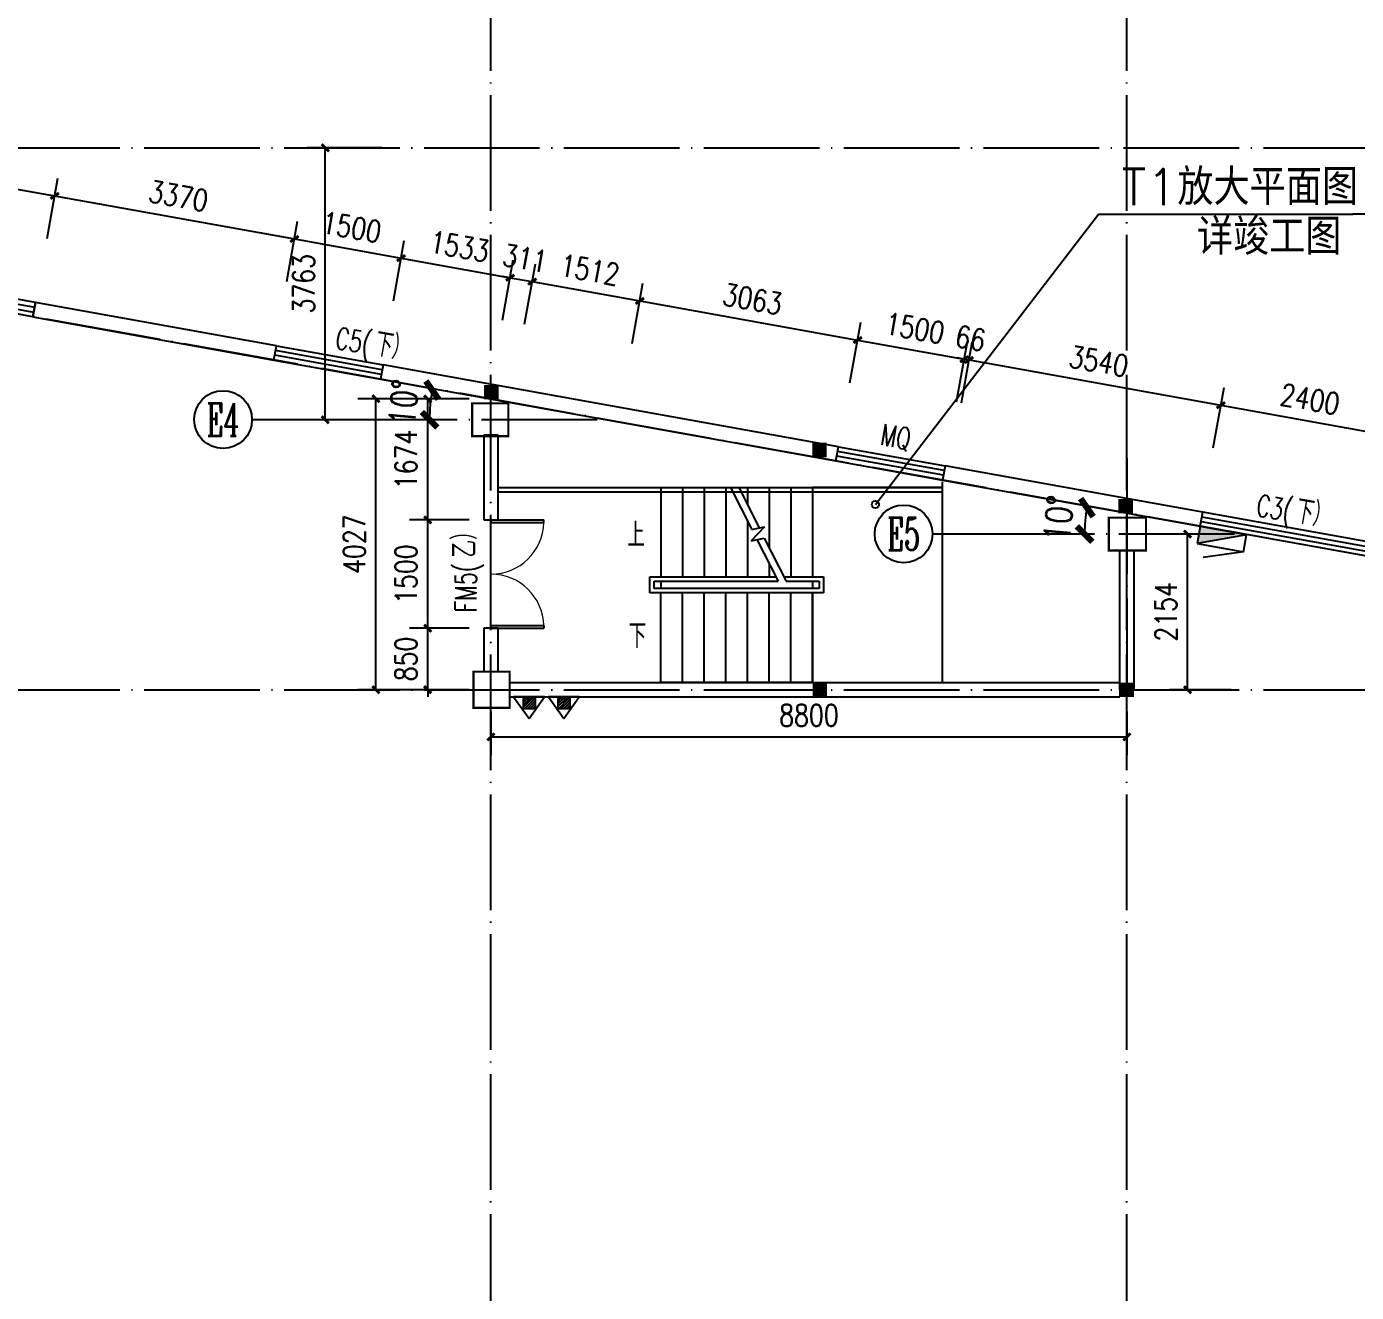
# Model space of a CAD drawing. Header units: millimetres. Extents: x 591771 to 1936534, y -622016 to 355666.
# Drawn here: x 627660 to 646062, y 132096 to 149617 of the extents above; entities that cross this region are included whole.
import ezdxf
from ezdxf.enums import TextEntityAlignment as Align

# ---------------------------------------------------------------- set-up
doc = ezdxf.new("R2010")
doc.units = ezdxf.units.MM
doc.header["$LTSCALE"] = 80
doc.linetypes.add('DOTE', pattern=[2.42, 2, -0.2, 0.02, -0.2])
for name, color, linetype in [('\\M+5BDA8-\\M+5B3DF\\M+5B4E7', 3, 'Continuous'), ('\\M+5BDA8-\\M+5B4B0', 4, 'Continuous'), ('\\M+5BDA8-\\M+5BCFD\\M+5CDB7', 3, 'Continuous'), ('\\M+5BDA8-\\M+5C2A5\\M+5CCDD', 2, 'Continuous'), ('\\M+5BDA8-\\M+5C3C5', 4, 'Continuous'), ('\\M+5BDA8-\\M+5C3C5\\M+5B4B0\\M+5B1E0\\M+5BAC5', 7, 'Continuous'), ('\\M+5BDA8-\\M+5C7BD-\\M+5D7A9', 31, 'Continuous'), ('\\M+5BDA8-\\M+5D6E1', 17, 'DOTE'), ('\\M+5BDA8-\\M+5D6E1-\\M+5B1EA\\M+5D7A2', 3, 'Continuous'), ('\\M+5C1A2\\M+5C3E6\\M+5CFDF\\M+5CCF51', 7, 'Continuous'), ('\\M+5C1A2\\M+5C3E6\\M+5CFDF\\M+5CCF55', 140, 'Continuous'), ('\\M+5C1A2\\M+5C3E6\\M+5CFF4\\M+5CCF53', 252, 'Continuous'), ('EQUIP_\\M+5CFFB\\M+5BBF0\\M+5CBA8', 7, 'Continuous'), ('MHQ', 2, 'Continuous'), ('PUB_TEXT', 7, 'Continuous'), ('WALL', 31, 'Continuous')]:
    doc.layers.add(name, color=color, linetype=linetype)
doc.styles.add('_HZTXT', font='txt.shx', dxfattribs={"width": 0.8, "bigfont": 'hztxt.shx'})
doc.styles.add('A-AXIS-LABEL', font='COMPLEX', dxfattribs={"bigfont": 'GBCBIG'})
doc.styles.add('A-STANDARD', font='SIMPLEX', dxfattribs={"bigfont": 'GBCBIG'})
doc.styles.add('A-WIN-LABEL', font='SIMPLEX', dxfattribs={"bigfont": 'GBCBIG'})
doc.styles.add('DIM_FONT', font='SIMPLEX.shx', dxfattribs={"width": 0.8})
doc.styles.add('ROMANS', font='ROMANS.shx', dxfattribs={"width": 0.8, "bigfont": 'hhztxt.shx'})
doc.dimstyles.new('dim1-150', dxfattribs={"dimscale": 180, "dimtxt": 2, "dimasz": 1.2, "dimexe": 1.2, "dimexo": 1.2, "dimgap": 1, "dimtad": 1, "dimdec": 0, "dimdsep": 46, "dimtxsty": 'ROMANS', "dimblk": 'ARCHTICK', "dimcen": 0, "dimadec": 0, "dimazin": 0, "dimtfac": 0.71, "dimtdec": 0, "dimtix": 1, "dimtmove": 0, "dimatfit": 3, "dimldrblk": 'ARCHTICK', "dimfxl": 0, "dimtolj": 1, "dimtzin": 0, "dimarcsym": 0})
doc.dimstyles.new('DIMN', dxfattribs={"dimtxt": 300, "dimasz": 100, "dimexe": 250, "dimexo": 300, "dimgap": 150, "dimtad": 1, "dimdec": 0, "dimzin": 0, "dimdsep": 46, "dimtxsty": 'DIM_FONT', "dimblk": 'ARCHTICK', "dimcen": 0.09, "dimclrt": 7, "dimazin": 2, "dimtfac": 1, "dimtdec": 0, "dimtix": 1, "dimtmove": 2, "dimatfit": 3, "dimldrblk": 'ARCHTICK', "dimfxl": 0, "dimtolj": 1, "dimtzin": 0, "dimarcsym": 0})

# ---------------------------------------------------------------- blocks, each defined once
blk = doc.blocks.new('A$C0A5937B2')
at = {"layer": 'MHQ'}
h = blk.add_hatch(dxfattribs=at)
h.set_pattern_fill('ANSI31', color=256, scale=10, style=0)
h.set_pattern_definition([(45, (9411.13, -1370.382), (-22.45064, 22.45064), [])])
h.paths.add_polyline_path([(363, 204), (162, 204), (162, 27), (363, 27)])
for points in [[(266, 371), (0, 0), (533, 0)], [(162, 204), (363, 204), (363, 27), (162, 27)]]:
    blk.add_lwpolyline(points, close=True, dxfattribs=at)
blk = doc.blocks.new('A$C152640FC')
at = {"layer": 'MHQ', "rotation": 270}
for p in [(0, 1135), (0, 533)]:
    blk.add_blockref('A$C0A5937B2', p, dxfattribs=at)
blk = doc.blocks.new('A$C56224EAA')
at = {"layer": 'MHQ', "xscale": 0.8, "yscale": 0.8, "zscale": 0.8, "rotation": 90}
blk.add_blockref('A$C152640FC', (908, 0), dxfattribs=at)
blk = doc.blocks.new('_ArchTick')
at = {"color": 0, "linetype": 'ByBlock', "const_width": 0.4}
blk.add_lwpolyline([(-0.5, -0.5), (0.5, 0.5)], dxfattribs=at)
blk = doc.blocks.new('*D32')
at = {"layer": '\\M+5C1A2\\M+5C3E6\\M+5CFDF\\M+5CCF51', "color": 0, "lineweight": -2, "transparency": 16777216}
blk.add_arc((613128, 147938), 5623, 169.8236, 180, dxfattribs=at)
at = {"layer": 'Defpoints', "color": 0, "lineweight": -3, "transparency": 16777216}
for p in [(604090, 149561), (607545, 148602), (603990, 147938), (662218, 147938), (660403, 139452)]:
    blk.add_point(p, dxfattribs=at)
at = {"layer": '\\M+5C1A2\\M+5C3E6\\M+5CFDF\\M+5CCF51', "color": 0, "lineweight": -2, "transparency": 16777216, "xscale": 216, "yscale": 216, "zscale": 216}
for p, rotation in [((607594, 148932), 79.8236399644772), ((607506, 147938), 270)]:
    blk.add_blockref('_ArchTick', p, dxfattribs=dict(at, rotation=rotation))
at = {"layer": '\\M+5C1A2\\M+5C3E6\\M+5CFDF\\M+5CCF51', "color": 0, "lineweight": -2, "transparency": 16777216, "insert": (607161, 148470), "char_height": 360, "attachment_point": 5, "rotation": 84.9118, "style": 'ROMANS'}
blk.add_mtext('\\A1;10%%D', dxfattribs=at)
blk = doc.blocks.new('*D34')
at = {"layer": '\\M+5C1A2\\M+5C3E6\\M+5CFDF\\M+5CCF51', "color": 0, "lineweight": -2, "transparency": 16777216}
blk.add_arc((625344, 146008), 2447, 169.8236, 180, dxfattribs=at)
at = {"layer": 'Defpoints', "color": 0, "lineweight": -3, "transparency": 16777216}
for p in [(615138, 147840), (622915, 146297), (621461, 146008), (625344, 146008), (660407, 139714)]:
    blk.add_point(p, dxfattribs=at)
at = {"layer": '\\M+5C1A2\\M+5C3E6\\M+5CFDF\\M+5CCF51', "color": 0, "lineweight": -2, "transparency": 16777216, "xscale": 216, "yscale": 216, "zscale": 216}
for p, rotation in [((622936, 146440), 79.8236399644773), ((622898, 146008), 270)]:
    blk.add_blockref('_ArchTick', p, dxfattribs=dict(at, rotation=rotation))
at = {"layer": '\\M+5C1A2\\M+5C3E6\\M+5CFDF\\M+5CCF51', "color": 0, "lineweight": -2, "transparency": 16777216, "insert": (622540, 146257), "char_height": 360, "attachment_point": 5, "rotation": 84.9118, "style": 'ROMANS'}
blk.add_mtext('\\A1;10%%D', dxfattribs=at)
blk = doc.blocks.new('*D35')
at = {"layer": '\\M+5C1A2\\M+5C3E6\\M+5CFDF\\M+5CCF51', "color": 0, "lineweight": -2, "transparency": 16777216}
blk.add_line((633100, 144175), (633020, 144175), dxfattribs=at)
blk.add_arc((635555, 144175), 2319, 169.8236, 180, dxfattribs=at)
at = {"layer": 'Defpoints', "color": 0, "lineweight": -3, "transparency": 16777216}
for p in [(615138, 147840), (633252, 144449), (633316, 144175), (635555, 144175), (660407, 139714)]:
    blk.add_point(p, dxfattribs=at)
at = {"layer": '\\M+5C1A2\\M+5C3E6\\M+5CFDF\\M+5CCF51', "color": 0, "lineweight": -2, "transparency": 16777216, "xscale": 216, "yscale": 216, "zscale": 216}
for p, rotation in [((633272, 144585), 79.8236399644773), ((633236, 144175), 270)]:
    blk.add_blockref('_ArchTick', p, dxfattribs=dict(at, rotation=rotation))
at = {"layer": '\\M+5C1A2\\M+5C3E6\\M+5CFDF\\M+5CCF51', "color": 0, "lineweight": -2, "transparency": 16777216, "insert": (632878, 144413), "char_height": 360, "attachment_point": 5, "rotation": 84.9118, "style": 'ROMANS'}
blk.add_mtext('\\A1;10%%D', dxfattribs=at)
blk = doc.blocks.new('*D36')
at = {"layer": '\\M+5C1A2\\M+5C3E6\\M+5CFDF\\M+5CCF51', "color": 0, "lineweight": -2, "transparency": 16777216}
blk.add_arc((644374, 142592), 2073, 169.8236, 180, dxfattribs=at)
at = {"layer": 'Defpoints', "color": 0, "lineweight": -3, "transparency": 16777216}
for p in [(615138, 147840), (642315, 142837), (642151, 142592), (644374, 142592), (660507, 139696)]:
    blk.add_point(p, dxfattribs=at)
at = {"layer": '\\M+5C1A2\\M+5C3E6\\M+5CFDF\\M+5CCF51', "color": 0, "lineweight": -2, "transparency": 16777216, "xscale": 216, "yscale": 216, "zscale": 216}
for p, rotation in [((642333, 142958), 79.8236399644773), ((642301, 142592), 270)]:
    blk.add_blockref('_ArchTick', p, dxfattribs=dict(at, rotation=rotation))
at = {"layer": '\\M+5C1A2\\M+5C3E6\\M+5CFDF\\M+5CCF51', "color": 0, "lineweight": -2, "transparency": 16777216, "insert": (641942, 142808), "char_height": 360, "attachment_point": 5, "rotation": 84.9118, "style": 'ROMANS'}
blk.add_mtext('\\A1;10%%D', dxfattribs=at)
blk = doc.blocks.new('*D37')
at = {"layer": '\\M+5C1A2\\M+5C3E6\\M+5CFDF\\M+5CCF51', "color": 0, "lineweight": -2, "transparency": 16777216}
blk.add_arc((653165, 141014), 2329, 169.8236, 180, dxfattribs=at)
at = {"layer": 'Defpoints', "color": 0, "lineweight": -3, "transparency": 16777216}
for p in [(615138, 147840), (650852, 141289), (649817, 141014), (653165, 141014), (660407, 139714)]:
    blk.add_point(p, dxfattribs=at)
at = {"layer": '\\M+5C1A2\\M+5C3E6\\M+5CFDF\\M+5CCF51', "color": 0, "lineweight": -2, "transparency": 16777216, "xscale": 216, "yscale": 216, "zscale": 216}
for p, rotation in [((650873, 141425), 79.8236399644773), ((650836, 141014), 270)]:
    blk.add_blockref('_ArchTick', p, dxfattribs=dict(at, rotation=rotation))
at = {"layer": '\\M+5C1A2\\M+5C3E6\\M+5CFDF\\M+5CCF51', "color": 0, "lineweight": -2, "transparency": 16777216, "insert": (650478, 141253), "char_height": 360, "attachment_point": 5, "rotation": 84.9118, "style": 'ROMANS'}
blk.add_mtext('\\A1;10%%D', dxfattribs=at)
blk = doc.blocks.new('$TWTSYS$00000508')
for p, q in [((-0.5, 0.5), (0.324, 1.224)), ((-0.5, 0.5), (-0.5, -0.5)), ((-0.5, -0.5), (0.5, 0.5)), ((0.5, 0.5), (-0.5, 0.5)), ((0.5, -0.5), (0.5, 0.5)), ((-0.5, -0.5), (0.5, -0.5))]:
    blk.add_line(p, q)
blk.add_solid([(0.5, -0.5), (0.5, 0.5), (-0.5, -0.5)])
blk = doc.blocks.new('*D175')
at = {"layer": '\\M+5BDA8-\\M+5B3DF\\M+5B4E7', "color": 0, "lineweight": -2, "transparency": 16777216}
for p, q in [((644330, 142592), (643475, 142592)), ((643725, 140438), (643725, 142592)), ((644330, 140438), (643475, 140438))]:
    blk.add_line(p, q, dxfattribs=at)
at = {"layer": 'Defpoints', "color": 0, "transparency": 16777216}
for p in [(643725, 142592), (644630, 142592), (644630, 140438)]:
    blk.add_point(p, dxfattribs=at)
at = {"layer": '\\M+5BDA8-\\M+5B3DF\\M+5B4E7', "color": 0, "lineweight": -2, "transparency": 16777216, "xscale": 100, "yscale": 100, "zscale": 100}
for p, rotation in [((643725, 142592), 90), ((643725, 140438), 270)]:
    blk.add_blockref('_ArchTick', p, dxfattribs=dict(at, rotation=rotation))
at = {"layer": '\\M+5BDA8-\\M+5B3DF\\M+5B4E7', "color": 7, "transparency": 16777216, "insert": (643425, 141515), "char_height": 300, "attachment_point": 5, "rotation": 90, "style": 'DIM_FONT'}
blk.add_mtext('\\A1;2154', dxfattribs=at)
blk = doc.blocks.new('*D247')
at = {"layer": '\\M+5BDA8-\\M+5B3DF\\M+5B4E7', "color": 0, "lineweight": -2, "transparency": 16777216}
for p, q in [((633210, 141288), (633210, 141388)), ((633786, 141288), (632960, 141288)), ((633210, 140438), (633210, 141288)), ((633786, 140438), (632960, 140438)), ((633210, 140438), (633210, 140338))]:
    blk.add_line(p, q, dxfattribs=at)
at = {"layer": 'Defpoints', "color": 0, "transparency": 16777216}
for p in [(633210, 141288), (634086, 141288), (634086, 140438)]:
    blk.add_point(p, dxfattribs=at)
at = {"layer": '\\M+5BDA8-\\M+5B3DF\\M+5B4E7', "color": 0, "lineweight": -2, "transparency": 16777216, "xscale": 100, "yscale": 100, "zscale": 100}
for p, rotation in [((633210, 141288), 270), ((633210, 140438), 90)]:
    blk.add_blockref('_ArchTick', p, dxfattribs=dict(at, rotation=rotation))
at = {"layer": '\\M+5BDA8-\\M+5B3DF\\M+5B4E7', "color": 7, "transparency": 16777216, "insert": (632910, 140863), "char_height": 300, "attachment_point": 5, "rotation": 90, "style": 'DIM_FONT'}
blk.add_mtext('\\A1;850', dxfattribs=at)
blk = doc.blocks.new('*D248')
at = {"layer": '\\M+5BDA8-\\M+5B3DF\\M+5B4E7', "color": 0, "lineweight": -2, "transparency": 16777216}
for p, q in [((633786, 142788), (632960, 142788)), ((633210, 141288), (633210, 142788)), ((633786, 141288), (632960, 141288))]:
    blk.add_line(p, q, dxfattribs=at)
at = {"layer": 'Defpoints', "color": 0, "transparency": 16777216}
for p in [(633210, 142788), (634086, 142788), (634086, 141288)]:
    blk.add_point(p, dxfattribs=at)
at = {"layer": '\\M+5BDA8-\\M+5B3DF\\M+5B4E7', "color": 0, "lineweight": -2, "transparency": 16777216, "xscale": 100, "yscale": 100, "zscale": 100}
for p, rotation in [((633210, 142788), 90), ((633210, 141288), 270)]:
    blk.add_blockref('_ArchTick', p, dxfattribs=dict(at, rotation=rotation))
at = {"layer": '\\M+5BDA8-\\M+5B3DF\\M+5B4E7', "color": 7, "transparency": 16777216, "insert": (632910, 142038), "char_height": 300, "attachment_point": 5, "rotation": 90, "style": 'DIM_FONT'}
blk.add_mtext('\\A1;1500', dxfattribs=at)
blk = doc.blocks.new('*D249')
at = {"layer": '\\M+5BDA8-\\M+5B3DF\\M+5B4E7', "color": 0, "lineweight": -2, "transparency": 16777216}
for p, q in [((633786, 144462), (632960, 144462)), ((633210, 142788), (633210, 144462)), ((633786, 142788), (632960, 142788))]:
    blk.add_line(p, q, dxfattribs=at)
at = {"layer": 'Defpoints', "color": 0, "transparency": 16777216}
for p in [(633210, 144462), (634086, 144462), (634086, 142788)]:
    blk.add_point(p, dxfattribs=at)
at = {"layer": '\\M+5BDA8-\\M+5B3DF\\M+5B4E7', "color": 0, "lineweight": -2, "transparency": 16777216, "xscale": 100, "yscale": 100, "zscale": 100}
for p, rotation in [((633210, 144462), 90), ((633210, 142788), 270)]:
    blk.add_blockref('_ArchTick', p, dxfattribs=dict(at, rotation=rotation))
at = {"layer": '\\M+5BDA8-\\M+5B3DF\\M+5B4E7', "color": 7, "transparency": 16777216, "insert": (632910, 143625), "char_height": 300, "attachment_point": 5, "rotation": 90, "style": 'DIM_FONT'}
blk.add_mtext('\\A1;1674', dxfattribs=at)
blk = doc.blocks.new('*D258')
at = {"layer": '\\M+5BDA8-\\M+5B3DF\\M+5B4E7', "color": 0, "lineweight": -2, "transparency": 16777216}
for p, q in [((633768, 144465), (632244, 144465)), ((632494, 140438), (632494, 144465)), ((633768, 140438), (632244, 140438))]:
    blk.add_line(p, q, dxfattribs=at)
at = {"layer": 'Defpoints', "color": 0, "transparency": 16777216}
for p in [(632494, 144465), (634068, 144465), (634068, 140438)]:
    blk.add_point(p, dxfattribs=at)
at = {"layer": '\\M+5BDA8-\\M+5B3DF\\M+5B4E7', "color": 0, "lineweight": -2, "transparency": 16777216, "xscale": 100, "yscale": 100, "zscale": 100}
for p, rotation in [((632494, 144465), 90), ((632494, 140438), 270)]:
    blk.add_blockref('_ArchTick', p, dxfattribs=dict(at, rotation=rotation))
at = {"layer": '\\M+5BDA8-\\M+5B3DF\\M+5B4E7', "color": 7, "transparency": 16777216, "insert": (632194, 142452), "char_height": 300, "attachment_point": 5, "rotation": 90, "style": 'DIM_FONT'}
blk.add_mtext('\\A1;4027', dxfattribs=at)
blk = doc.blocks.new('*D259')
at = {"layer": '\\M+5BDA8-\\M+5B3DF\\M+5B4E7', "color": 0, "lineweight": -2, "transparency": 16777216}
for p, q in [((634086, 140138), (634086, 139534)), ((642886, 140138), (642886, 139534)), ((634086, 139784), (642886, 139784))]:
    blk.add_line(p, q, dxfattribs=at)
at = {"layer": 'Defpoints', "color": 0, "transparency": 16777216}
for p in [(634086, 140438), (642886, 140438), (642886, 139784)]:
    blk.add_point(p, dxfattribs=at)
at = {"layer": '\\M+5BDA8-\\M+5B3DF\\M+5B4E7', "color": 0, "lineweight": -2, "transparency": 16777216, "xscale": 100, "yscale": 100, "zscale": 100, "rotation": 180}
blk.add_blockref('_ArchTick', (634086, 139784), dxfattribs=at)
at = {"layer": '\\M+5BDA8-\\M+5B3DF\\M+5B4E7', "color": 0, "lineweight": -2, "transparency": 16777216, "xscale": 100, "yscale": 100, "zscale": 100}
blk.add_blockref('_ArchTick', (642886, 139784), dxfattribs=at)
at = {"layer": '\\M+5BDA8-\\M+5B3DF\\M+5B4E7', "color": 7, "transparency": 16777216, "insert": (638486, 140084), "char_height": 300, "attachment_point": 5, "style": 'DIM_FONT'}
blk.add_mtext('\\A1;8800', dxfattribs=at)
blk = doc.blocks.new('*D274')
at = {"layer": '\\M+5BDA8-\\M+5B3DF\\M+5B4E7', "color": 0, "lineweight": -2, "transparency": 16777216}
for p, q in [((625580, 147106), (625730, 147943)), ((625686, 147697), (628048, 147273)), ((627942, 146682), (628093, 147519))]:
    blk.add_line(p, q, dxfattribs=at)
at = {"layer": 'Defpoints', "color": 0, "transparency": 16777216}
for p in [(628048, 147273), (625527, 146811), (627889, 146387)]:
    blk.add_point(p, dxfattribs=at)
at = {"layer": '\\M+5BDA8-\\M+5B3DF\\M+5B4E7', "color": 0, "lineweight": -2, "transparency": 16777216, "xscale": 100, "yscale": 100, "zscale": 100}
for p, rotation in [((625686, 147697), 169.8237537539226), ((628048, 147273), 349.8237537539226)]:
    blk.add_blockref('_ArchTick', p, dxfattribs=dict(at, rotation=rotation))
at = {"layer": '\\M+5BDA8-\\M+5B3DF\\M+5B4E7', "color": 7, "transparency": 16777216, "insert": (626920, 147780), "char_height": 300, "attachment_point": 5, "rotation": 349.8238, "style": 'DIM_FONT'}
blk.add_mtext('\\A1;2400', dxfattribs=at)
blk = doc.blocks.new('*D275')
at = {"layer": '\\M+5BDA8-\\M+5B3DF\\M+5B4E7', "color": 0, "lineweight": -2, "transparency": 16777216}
for p, q in [((627942, 146682), (628093, 147519)), ((628048, 147273), (631366, 146677)), ((631260, 146086), (631410, 146923))]:
    blk.add_line(p, q, dxfattribs=at)
at = {"layer": 'Defpoints', "color": 0, "transparency": 16777216}
for p in [(631366, 146677), (627889, 146387), (631207, 145791)]:
    blk.add_point(p, dxfattribs=at)
at = {"layer": '\\M+5BDA8-\\M+5B3DF\\M+5B4E7', "color": 0, "lineweight": -2, "transparency": 16777216, "xscale": 100, "yscale": 100, "zscale": 100}
for p, rotation in [((628048, 147273), 169.8237537539223), ((631366, 146677), 349.8237537539223)]:
    blk.add_blockref('_ArchTick', p, dxfattribs=dict(at, rotation=rotation))
at = {"layer": '\\M+5BDA8-\\M+5B3DF\\M+5B4E7', "color": 7, "transparency": 16777216, "insert": (629760, 147270), "char_height": 300, "attachment_point": 5, "rotation": 349.8238, "style": 'DIM_FONT'}
blk.add_mtext('\\A1;3370', dxfattribs=at)
blk = doc.blocks.new('*D276')
at = {"layer": '\\M+5BDA8-\\M+5B3DF\\M+5B4E7', "color": 0, "lineweight": -2, "transparency": 16777216}
for p, q in [((631260, 146086), (631410, 146923)), ((631366, 146677), (632842, 146412)), ((632736, 145821), (632886, 146658))]:
    blk.add_line(p, q, dxfattribs=at)
at = {"layer": 'Defpoints', "color": 0, "transparency": 16777216}
for p in [(632842, 146412), (631207, 145791), (632683, 145526)]:
    blk.add_point(p, dxfattribs=at)
at = {"layer": '\\M+5BDA8-\\M+5B3DF\\M+5B4E7', "color": 0, "lineweight": -2, "transparency": 16777216, "xscale": 100, "yscale": 100, "zscale": 100}
for p, rotation in [((631366, 146677), 169.8237537539224), ((632842, 146412), 349.8237537539223)]:
    blk.add_blockref('_ArchTick', p, dxfattribs=dict(at, rotation=rotation))
at = {"layer": '\\M+5BDA8-\\M+5B3DF\\M+5B4E7', "color": 7, "transparency": 16777216, "insert": (632157, 146840), "char_height": 300, "attachment_point": 5, "rotation": 349.8238, "style": 'DIM_FONT'}
blk.add_mtext('\\A1;1500', dxfattribs=at)
blk = doc.blocks.new('*D277')
at = {"layer": '\\M+5BDA8-\\M+5B3DF\\M+5B4E7', "color": 0, "lineweight": -2, "transparency": 16777216}
for p, q in [((632736, 145821), (632886, 146658)), ((632842, 146412), (634351, 146141)), ((634245, 145551), (634395, 146388))]:
    blk.add_line(p, q, dxfattribs=at)
at = {"layer": 'Defpoints', "color": 0, "transparency": 16777216}
for p in [(634351, 146141), (632683, 145526), (634192, 145255)]:
    blk.add_point(p, dxfattribs=at)
at = {"layer": '\\M+5BDA8-\\M+5B3DF\\M+5B4E7', "color": 0, "lineweight": -2, "transparency": 16777216, "xscale": 100, "yscale": 100, "zscale": 100}
for p, rotation in [((632842, 146412), 169.8237537539221), ((634351, 146141), 349.8237537539222)]:
    blk.add_blockref('_ArchTick', p, dxfattribs=dict(at, rotation=rotation))
at = {"layer": '\\M+5BDA8-\\M+5B3DF\\M+5B4E7', "color": 7, "transparency": 16777216, "insert": (633650, 146572), "char_height": 300, "attachment_point": 5, "rotation": 349.8238, "style": 'DIM_FONT'}
blk.add_mtext('\\A1;1533', dxfattribs=at)
blk = doc.blocks.new('*D278')
at = {"layer": '\\M+5BDA8-\\M+5B3DF\\M+5B4E7', "color": 0, "lineweight": -2, "transparency": 16777216}
for p, q in [((634245, 145551), (634395, 146388)), ((634551, 145496), (634701, 146333)), ((634351, 146141), (634252, 146159)), ((634351, 146141), (634657, 146087)), ((634657, 146087), (634755, 146069))]:
    blk.add_line(p, q, dxfattribs=at)
at = {"layer": 'Defpoints', "color": 0, "transparency": 16777216}
for p in [(634657, 146087), (634192, 145255), (634498, 145200)]:
    blk.add_point(p, dxfattribs=at)
at = {"layer": '\\M+5BDA8-\\M+5B3DF\\M+5B4E7', "color": 0, "lineweight": -2, "transparency": 16777216, "xscale": 100, "yscale": 100, "zscale": 100}
for p, rotation in [((634351, 146141), 349.8237537539246), ((634657, 146087), 169.8237537539245)]:
    blk.add_blockref('_ArchTick', p, dxfattribs=dict(at, rotation=rotation))
at = {"layer": '\\M+5BDA8-\\M+5B3DF\\M+5B4E7', "color": 7, "transparency": 16777216, "insert": (634557, 146409), "char_height": 300, "attachment_point": 5, "rotation": 349.8238, "style": 'DIM_FONT'}
blk.add_mtext('\\A1;311', dxfattribs=at)
blk = doc.blocks.new('*D279')
at = {"layer": '\\M+5BDA8-\\M+5B3DF\\M+5B4E7', "color": 0, "lineweight": -2, "transparency": 16777216}
for p, q in [((634551, 145496), (634701, 146333)), ((634657, 146087), (636145, 145819)), ((636039, 145228), (636189, 146065))]:
    blk.add_line(p, q, dxfattribs=at)
at = {"layer": 'Defpoints', "color": 0, "transparency": 16777216}
for p in [(636145, 145819), (634498, 145200), (635986, 144933)]:
    blk.add_point(p, dxfattribs=at)
at = {"layer": '\\M+5BDA8-\\M+5B3DF\\M+5B4E7', "color": 0, "lineweight": -2, "transparency": 16777216, "xscale": 100, "yscale": 100, "zscale": 100}
for p, rotation in [((634657, 146087), 169.8237537539221), ((636145, 145819), 349.8237537539221)]:
    blk.add_blockref('_ArchTick', p, dxfattribs=dict(at, rotation=rotation))
at = {"layer": '\\M+5BDA8-\\M+5B3DF\\M+5B4E7', "color": 7, "transparency": 16777216, "insert": (635454, 146248), "char_height": 300, "attachment_point": 5, "rotation": 349.8238, "style": 'DIM_FONT'}
blk.add_mtext('\\A1;1512', dxfattribs=at)
blk = doc.blocks.new('*D280')
at = {"layer": '\\M+5BDA8-\\M+5B3DF\\M+5B4E7', "color": 0, "lineweight": -2, "transparency": 16777216}
for p, q in [((636039, 145228), (636189, 146065)), ((636145, 145819), (639160, 145278)), ((639054, 144687), (639204, 145524))]:
    blk.add_line(p, q, dxfattribs=at)
at = {"layer": 'Defpoints', "color": 0, "transparency": 16777216}
for p in [(639160, 145278), (635986, 144933), (639001, 144392)]:
    blk.add_point(p, dxfattribs=at)
at = {"layer": '\\M+5BDA8-\\M+5B3DF\\M+5B4E7', "color": 0, "lineweight": -2, "transparency": 16777216, "xscale": 100, "yscale": 100, "zscale": 100}
for p, rotation in [((636145, 145819), 169.8237537539226), ((639160, 145278), 349.8237537539226)]:
    blk.add_blockref('_ArchTick', p, dxfattribs=dict(at, rotation=rotation))
at = {"layer": '\\M+5BDA8-\\M+5B3DF\\M+5B4E7', "color": 7, "transparency": 16777216, "insert": (637705, 145844), "char_height": 300, "attachment_point": 5, "rotation": 349.8238, "style": 'DIM_FONT'}
blk.add_mtext('\\A1;3063', dxfattribs=at)
blk = doc.blocks.new('*D281')
at = {"layer": '\\M+5BDA8-\\M+5B3DF\\M+5B4E7', "color": 0, "lineweight": -2, "transparency": 16777216}
for p, q in [((639054, 144687), (639204, 145524)), ((639160, 145278), (640636, 145013)), ((640530, 144422), (640680, 145259))]:
    blk.add_line(p, q, dxfattribs=at)
at = {"layer": 'Defpoints', "color": 0, "transparency": 16777216}
for p in [(640636, 145013), (639001, 144392), (640477, 144127)]:
    blk.add_point(p, dxfattribs=at)
at = {"layer": '\\M+5BDA8-\\M+5B3DF\\M+5B4E7', "color": 0, "lineweight": -2, "transparency": 16777216, "xscale": 100, "yscale": 100, "zscale": 100}
for p, rotation in [((639160, 145278), 169.8237537539223), ((640636, 145013), 349.8237537539223)]:
    blk.add_blockref('_ArchTick', p, dxfattribs=dict(at, rotation=rotation))
at = {"layer": '\\M+5BDA8-\\M+5B3DF\\M+5B4E7', "color": 7, "transparency": 16777216, "insert": (639951, 145441), "char_height": 300, "attachment_point": 5, "rotation": 349.8238, "style": 'DIM_FONT'}
blk.add_mtext('\\A1;1500', dxfattribs=at)
blk = doc.blocks.new('*D282')
at = {"layer": '\\M+5BDA8-\\M+5B3DF\\M+5B4E7', "color": 0, "lineweight": -2, "transparency": 16777216}
for p, q in [((640530, 144422), (640680, 145259)), ((640595, 144411), (640745, 145248)), ((640636, 145013), (640538, 145031)), ((640636, 145013), (640701, 145002)), ((640701, 145002), (640799, 144984))]:
    blk.add_line(p, q, dxfattribs=at)
at = {"layer": 'Defpoints', "color": 0, "transparency": 16777216}
for p in [(640701, 145002), (640477, 144127), (640542, 144115)]:
    blk.add_point(p, dxfattribs=at)
at = {"layer": '\\M+5BDA8-\\M+5B3DF\\M+5B4E7', "color": 0, "lineweight": -2, "transparency": 16777216, "xscale": 100, "yscale": 100, "zscale": 100}
for p, rotation in [((640636, 145013), 349.8237537539262), ((640701, 145002), 169.8237537539262)]:
    blk.add_blockref('_ArchTick', p, dxfattribs=dict(at, rotation=rotation))
at = {"layer": '\\M+5BDA8-\\M+5B3DF\\M+5B4E7', "color": 7, "transparency": 16777216, "insert": (640722, 145303), "char_height": 300, "attachment_point": 5, "rotation": 349.8238, "style": 'DIM_FONT'}
blk.add_mtext('\\A1;66', dxfattribs=at)
blk = doc.blocks.new('*D283')
at = {"layer": '\\M+5BDA8-\\M+5B3DF\\M+5B4E7', "color": 0, "lineweight": -2, "transparency": 16777216}
for p, q in [((640595, 144411), (640745, 145248)), ((640701, 145002), (644186, 144376)), ((644079, 143785), (644230, 144622))]:
    blk.add_line(p, q, dxfattribs=at)
at = {"layer": 'Defpoints', "color": 0, "transparency": 16777216}
for p in [(644186, 144376), (640542, 144115), (644026, 143490)]:
    blk.add_point(p, dxfattribs=at)
at = {"layer": '\\M+5BDA8-\\M+5B3DF\\M+5B4E7', "color": 0, "lineweight": -2, "transparency": 16777216, "xscale": 100, "yscale": 100, "zscale": 100}
for p, rotation in [((640701, 145002), 169.823753753922), ((644186, 144376), 349.823753753922)]:
    blk.add_blockref('_ArchTick', p, dxfattribs=dict(at, rotation=rotation))
at = {"layer": '\\M+5BDA8-\\M+5B3DF\\M+5B4E7', "color": 7, "transparency": 16777216, "insert": (642496, 144984), "char_height": 300, "attachment_point": 5, "rotation": 349.8238, "style": 'DIM_FONT'}
blk.add_mtext('\\A1;3540', dxfattribs=at)
blk = doc.blocks.new('*D284')
at = {"layer": '\\M+5BDA8-\\M+5B3DF\\M+5B4E7', "color": 0, "lineweight": -2, "transparency": 16777216}
for p, q in [((644079, 143785), (644230, 144622)), ((644186, 144376), (646548, 143952)), ((646442, 143361), (646592, 144198))]:
    blk.add_line(p, q, dxfattribs=at)
at = {"layer": 'Defpoints', "color": 0, "transparency": 16777216}
for p in [(646548, 143952), (644026, 143490), (646389, 143066)]:
    blk.add_point(p, dxfattribs=at)
at = {"layer": '\\M+5BDA8-\\M+5B3DF\\M+5B4E7', "color": 0, "lineweight": -2, "transparency": 16777216, "xscale": 100, "yscale": 100, "zscale": 100}
for p, rotation in [((644186, 144376), 169.8237537539224), ((646548, 143952), 349.8237537539225)]:
    blk.add_blockref('_ArchTick', p, dxfattribs=dict(at, rotation=rotation))
at = {"layer": '\\M+5BDA8-\\M+5B3DF\\M+5B4E7', "color": 7, "transparency": 16777216, "insert": (645420, 144459), "char_height": 300, "attachment_point": 5, "rotation": 349.8238, "style": 'DIM_FONT'}
blk.add_mtext('\\A1;2400', dxfattribs=at)
blk = doc.blocks.new('*D540')
at = {"layer": '\\M+5BDA8-\\M+5B3DF\\M+5B4E7', "color": 0, "lineweight": -2, "transparency": 16777216}
for p, q in [((632575, 147938), (631543, 147938)), ((631793, 144175), (631793, 147938)), ((632575, 144175), (631543, 144175))]:
    blk.add_line(p, q, dxfattribs=at)
at = {"layer": 'Defpoints', "color": 0, "transparency": 16777216}
for p in [(631793, 147938), (632875, 147938), (632875, 144175)]:
    blk.add_point(p, dxfattribs=at)
at = {"layer": '\\M+5BDA8-\\M+5B3DF\\M+5B4E7', "color": 0, "lineweight": -2, "transparency": 16777216, "xscale": 100, "yscale": 100, "zscale": 100}
for p, rotation in [((631793, 147938), 90), ((631793, 144175), 270)]:
    blk.add_blockref('_ArchTick', p, dxfattribs=dict(at, rotation=rotation))
at = {"layer": '\\M+5BDA8-\\M+5B3DF\\M+5B4E7', "color": 7, "transparency": 16777216, "insert": (631493, 146057), "char_height": 300, "attachment_point": 5, "rotation": 90, "style": 'DIM_FONT'}
blk.add_mtext('\\A1;3763', dxfattribs=at)
blk = doc.blocks.new('\\M+5B6FE\\M+5CEAC\\M+5C3C5\\M+5BFE2$\\M+5CFB5\\M+5CDB3\\M+5CDBC\\M+5BFE2$00000108')
for p, q in [((-0.5, 0), (-0.5, 0.4875)), ((-0.475, 0.4875), (-0.5, 0.4875)), ((-0.475, 0), (-0.475, 0.4875)), ((0.475, 0), (0.475, 0.4875)), ((0.475, 0.4875), (0.5, 0.4875)), ((0.5, 0), (0.5, 0.4875)), ((-0.5, 0), (-0.475, 0)), ((0.5, 0), (0.475, 0))]:
    blk.add_line(p, q)
at = {"lineweight": 13}
for centre, start, end in [((-0.4875, 0), 0, 88.53072), ((0.4875, 0), 91.46928, 180)]:
    blk.add_arc(centre, 0.4875, start, end, dxfattribs=at)
blk = doc.blocks.new('\\M+5B6FE\\M+5CEAC\\M+5B4B0\\M+5BFE2$\\M+5CFB5\\M+5CDB3\\M+5CDBC\\M+5BFE2$00000001')
at = {"color": 0}
for points in [[(-0.5, 0.5), (-0.5, -0.5)], [(-0.5, 0.5), (0.5, 0.5)], [(0.5, -0.5), (0.5, 0.5)], [(0.5, 0.1667), (-0.5, 0.1667)], [(0.5, -0.1667), (-0.5, -0.1667)], [(-0.5, -0.5), (0.5, -0.5)]]:
    blk.add_lwpolyline(points, dxfattribs=at)

msp = doc.modelspace()

# ---------------------------------------------------------------- hatches: boundary and pattern name
at = {"layer": '\\M+5C1A2\\M+5C3E6\\M+5CFF4\\M+5CCF53'}
for points in [[(633990.3, 144457.9), (634190.3, 144457.9), (634190.3, 144657.9), (633990.3, 144657.9)], [(638533.4, 143655.3), (638733.4, 143655.3), (638733.4, 143855.3), (638533.4, 143855.3)], [(642768.3, 142879.7), (642968.3, 142879.7), (642968.3, 143079.7), (642768.3, 143079.7)], [(638535.9, 140338.8), (638735.9, 140338.8), (638735.9, 140538.8), (638535.9, 140538.8)], [(642785.3, 140337.7), (642985.3, 140337.7), (642985.3, 140537.7), (642785.3, 140537.7)]]:
    msp.add_hatch(color=256, dxfattribs=at).paths.add_polyline_path(points)

# ---------------------------------------------------------------- linework, layer by layer
at = {"layer": '\\M+5BDA8-\\M+5B3DF\\M+5B4E7'}
for p, q in [((639405.1, 143001.6), (642492.9, 147021.5)), ((642492.9, 147021.5), (646014.5, 147021.5)), ((647281.2, 147021.5), (646014.5, 147021.5)), ((631793.3, 144175), (630784.4, 144175)), ((641211.4, 142591.9), (640202.5, 142591.9))]:
    msp.add_line(p, q, dxfattribs=at)
msp.add_circle((639405.1, 143001.6), 50, dxfattribs=at)
at = {"layer": '\\M+5BDA8-\\M+5BCFD\\M+5CDB7'}
for points in [[(636285.9, 142588.2, 0, 0, 0), (637335.9, 142588.2, 80, 0, 0), (637635.9, 142588.2, 0, 0, 0)], [(636285.9, 141188.2, 0, 0, 0), (639435.9, 141188.2, 0, 0, 0), (639435.9, 142588.2, 0, 0, 0), (638235.9, 142588.2, 80, 0, 0), (637935.9, 142588.2, 0, 0, 0)]]:
    msp.add_lwpolyline(points, format="xyseb", dxfattribs=at)
at = {"layer": '\\M+5BDA8-\\M+5C2A5\\M+5CCDD'}
for p, q in [((636435.9, 143238.2), (637401.5, 143238.2)), ((636435.9, 143238.2), (636435.9, 141998.2)), ((636735.9, 143238.2), (636735.9, 141998.2)), ((637035.9, 143238.2), (637035.9, 141998.2)), ((637335.9, 143238.2), (637335.9, 141998.2)), ((637401.5, 143238.2), (637694.7, 142657.8)), ((637513.6, 143238.2), (638535.9, 143238.2)), ((637513.6, 143238.2), (637796.1, 142678.9)), ((637635.9, 143238.2), (637635.9, 142996)), ((637935.9, 143238.2), (637935.9, 142402.1)), ((638235.9, 143238.2), (638235.9, 141998.2)), ((638535.9, 143238.2), (638535.9, 141998.2)), ((640335.9, 143238.2), (638535.9, 143238.2)), ((638535.9, 143238.2), (638535.9, 141998.2)), ((640335.9, 140538.2), (640335.9, 143238.2)), ((637635.9, 142774.2), (637635.9, 141998.2)), ((637869.4, 142694.3), (637685.3, 142498.2)), ((637694.7, 142657.8), (637869.4, 142694.3)), ((637685.3, 142498.2), (637868.1, 142536.4)), ((637766.8, 142515.2), (638058.3, 141938.2)), ((637868.1, 142536.4), (638170.3, 141938.2)), ((637935.9, 142180.4), (637935.9, 141998.2)), ((636285.9, 141778.2), (636285.9, 141998.2)), ((636285.9, 141998.2), (638027.9, 141998.2)), ((636345.9, 141838.2), (636345.9, 141938.2)), ((636345.9, 141938.2), (638058.3, 141938.2)), ((636435.9, 141938.2), (638058.3, 141938.2)), ((636435.9, 141938.2), (636435.9, 141838.2)), ((638140, 141998.2), (638685.9, 141998.2)), ((638170.3, 141938.2), (638535.9, 141938.2)), ((638170.3, 141938.2), (638625.9, 141938.2)), ((638535.9, 141938.2), (638535.9, 141838.2)), ((638625.9, 141938.2), (638625.9, 141838.2)), ((638685.9, 141998.2), (638685.9, 141778.2)), ((638685.9, 141778.2), (636285.9, 141778.2)), ((638625.9, 141838.2), (636345.9, 141838.2)), ((638535.9, 141838.2), (636435.9, 141838.2)), ((636435.9, 140538.2), (636435.9, 141778.2)), ((636735.9, 140538.2), (636735.9, 141778.2)), ((637035.9, 140538.2), (637035.9, 141778.2)), ((637335.9, 140538.2), (637335.9, 141778.2)), ((637635.9, 140538.2), (637635.9, 141778.2)), ((637935.9, 140538.2), (637935.9, 141778.2)), ((638235.9, 140538.2), (638235.9, 141778.2)), ((638535.9, 140538.2), (638535.9, 141778.2)), ((638535.9, 141778.2), (638535.9, 140538.2)), ((638535.9, 140538.2), (636435.9, 140538.2)), ((638535.9, 140538.2), (640335.9, 140538.2))]:
    msp.add_line(p, q, dxfattribs=at)
at = {"layer": '\\M+5BDA8-\\M+5C7BD-\\M+5D7A9'}
for p, q in [((627783.4, 145796.4), (627748, 145599.6)), ((631116.4, 145198.1), (627783.4, 145796.4)), ((627748, 145599.6), (631081.1, 145001.3)), ((631081.1, 145001.3), (631116.4, 145198.1)), ((632592.8, 144933.1), (632557.5, 144736.3)), ((634103.6, 144661.9), (632592.8, 144933.1)), ((632557.5, 144736.3), (634068.2, 144465.1)), ((638894.8, 143801.9), (634103.6, 144661.9)), ((634068.2, 144465.1), (638859.5, 143605)), ((633985.9, 143961.9), (633985.9, 142788.2)), ((634185.9, 143961.9), (633985.9, 143961.9)), ((634185.9, 142788.2), (634185.9, 143961.9)), ((638859.5, 143605), (638894.8, 143801.9)), ((640371.2, 143536.9), (640335.9, 143340)), ((642908, 143081.5), (640371.2, 143536.9)), ((640335.9, 143340), (642872.7, 142884.7)), ((643936, 142897), (642908, 143081.5)), ((642872.7, 142884.7), (643900.7, 142700.1)), ((643900.7, 142700.1), (643936, 142897)), ((633985.9, 142788.2), (634185.9, 142788.2)), ((642785.9, 140438.2), (642785.9, 142365.1)), ((642785.9, 142365.1), (642985.9, 142365.1)), ((642985.9, 140438.2), (642985.9, 142365.1)), ((634185.9, 141288.2), (633985.9, 141288.2)), ((633985.9, 141288.2), (633985.9, 140688.2)), ((634185.9, 140688.2), (634185.9, 141288.2)), ((633985.9, 140688.2), (634185.9, 140688.2)), ((634343.4, 140538.2), (642785.9, 140538.2)), ((634343.4, 140538.2), (634343.4, 140338.2)), ((642785.9, 140538.2), (642785.9, 140338.2)), ((642785.9, 140438.2), (642985.9, 140438.2)), ((634343.4, 140338.2), (642785.9, 140338.2))]:
    msp.add_line(p, q, dxfattribs=at)
at = {"layer": '\\M+5BDA8-\\M+5D6E1', "ltscale": 10}
for p, q in [((634085.9, 112220.5), (634085.9, 150092.6)), ((642885.9, 112220.5), (642885.9, 150092.6)), ((604119.3, 147938.2), (662047.7, 147938.2)), ((658089.8, 140153.1), (615268.1, 147839.7)), ((635555.1, 144175), (631793.3, 144175)), ((642885.9, 143642.6), (642885.9, 140438.2)), ((644374.3, 142591.9), (641211.4, 142591.9)), ((604119.3, 140438.2), (662047.7, 140438.2))]:
    msp.add_line(p, q, dxfattribs=at)
at = {"layer": '\\M+5BDA8-\\M+5D6E1-\\M+5B1EA\\M+5D7A2'}
for centre in [(630378.5, 144176.9), (639796.5, 142593.8)]:
    msp.add_circle(centre, 400, dxfattribs=at)
at = {"layer": '\\M+5C1A2\\M+5C3E6\\M+5CFDF\\M+5CCF55'}
for p, q in [((634185.9, 143238.2), (640335.9, 143238.2)), ((634185.9, 143178.2), (640335.9, 143178.2))]:
    msp.add_line(p, q, dxfattribs=at)
at = {"layer": '\\M+5C1A2\\M+5C3E6\\M+5CFF4\\M+5CCF53'}
msp.add_line((642640.3, 142926.4), (643140.3, 142836.6), dxfattribs=at)
at = {"layer": '\\M+5C1A2\\M+5C3E6\\M+5CFF4\\M+5CCF53', "const_width": 30}
for points in [[(634325.4, 144402.5), (634325.4, 143947.3), (633825.4, 143947.3), (633825.4, 144402.5), (634325.4, 144402.5)], [(643150.6, 142365.1), (643150.6, 142818.6), (642635.6, 142818.6), (642635.6, 142365.1), (643150.6, 142365.1)], [(633843.4, 140688.2), (634343.4, 140688.2), (634343.4, 140188.2), (633843.4, 140188.2), (633843.4, 140688.2)]]:
    msp.add_lwpolyline(points, dxfattribs=at)
at = {"layer": 'WALL'}
for p, q in [((634351.1, 144382.9), (634351.2, 144382.9)), ((640335.9, 142888.2), (640335.9, 143314)), ((642701.7, 143062), (642701.7, 143062)), ((643161.5, 142781.6), (643161.5, 142781.6)), ((640335.9, 140938.2), (640335.9, 141388.2))]:
    msp.add_line(p, q, dxfattribs=at)

# ---------------------------------------------------------------- block references
at = {"layer": '\\M+5BDA8-\\M+5B4B0'}
for p, xscale, yscale, zscale, rotation in [((626584.6, 145910), -2400, -200, 200, 349.8236399644781), ((631836.9, 144967.2), 1500, -200, 200, 349.8236399644781), ((645099.5, 142586.5), -2400, 199.9999999999999, 199.9999999999999, 349.8236399644778)]:
    msp.add_blockref('\\M+5B6FE\\M+5CEAC\\M+5B4B0\\M+5BFE2$\\M+5CFB5\\M+5CDB3\\M+5CDBC\\M+5BFE2$00000001', p, dxfattribs=dict(at, xscale=xscale, yscale=yscale, zscale=zscale, rotation=rotation))
ref = msp.add_blockref('\\M+5B6FE\\M+5CEAC\\M+5B4B0\\M+5BFE2$\\M+5CFB5\\M+5CDB3\\M+5CDBC\\M+5BFE2$00000001', (639615.4, 143571), dxfattribs=dict(at, xscale=1500, yscale=-199.9999999999998, zscale=199.9999999999998, rotation=349.823639964478))
ref.add_attrib('A', 'MQ', (639458.5, 143829), dxfattribs={"layer": '\\M+5BDA8-\\M+5C3C5\\M+5B4B0\\M+5B1E0\\M+5BAC5', "height": 297.5, "rotation": 349.82364, "style": 'A-WIN-LABEL', "width": 0.705882})
at = {"layer": '\\M+5BDA8-\\M+5C3C5', "xscale": 1500, "yscale": 1500, "zscale": 200, "rotation": 269.9999999381152}
msp.add_blockref('\\M+5B6FE\\M+5CEAC\\M+5C3C5\\M+5BFE2$\\M+5CFB5\\M+5CDB3\\M+5CDBC\\M+5BFE2$00000108', (634085.9, 142038.2), dxfattribs=at)
at = {"layer": 'EQUIP_\\M+5CFFB\\M+5BBF0\\M+5CBA8', "xscale": 650, "yscale": 240, "zscale": 650, "rotation": 169.8236747709758}
msp.add_blockref('$TWTSYS$00000508', (644198.9, 142521.7), dxfattribs=at)
at = {"layer": 'WALL', "rotation": 180}
msp.add_blockref('A$C56224EAA', (635307.5, 140338.2), dxfattribs=at)

# ---------------------------------------------------------------- texts
at = {"layer": '\\M+5BDA8-\\M+5C3C5\\M+5B4B0\\M+5B1E0\\M+5BAC5', "style": 'A-WIN-LABEL', "width": 0.705882}
for s, rotation, p in [('C5(', 349.82364, (631916.2, 145164.7)), ('C3(', 349.82364, (644659, 142851)), ('FM5(', 90, (633885.9, 141507.9))]:
    msp.add_text(s, height=297.5, rotation=rotation, dxfattribs=at).set_placement(p)
at = {"layer": '\\M+5BDA8-\\M+5C3C5\\M+5B4B0\\M+5B1E0\\M+5BAC5', "style": 'A-WIN-LABEL'}
for s, rotation, p in [('下）', 349.82364, (632457.5, 145067.5)), ('下）', 349.82364, (645200.3, 142753.8)), ('乙）', 90, (633885.9, 142267.9))]:
    msp.add_text(s, height=337.59, rotation=rotation, dxfattribs=at).set_placement(p)
at = {"layer": 'PUB_TEXT'}
for s, height, style, p in [('T1放大平面图', 500, '_HZTXT', (642812.7, 147146.1)), ('详竣工图', 500, '_HZTXT', (643854.8, 146458)), ('上', 337.6, 'A-STANDARD', (635972.4, 142413.2)), ('下', 337.6, 'A-STANDARD', (635991, 141013.2))]:
    msp.add_text(s, height=height, dxfattribs=dict(at, style=style)).set_placement(p)
at = {"layer": 'PUB_TEXT', "style": 'A-AXIS-LABEL'}
for s, width, p, p2 in [('E4', 0.567568, (630152.2, 143950.6), (630604.7, 143950.6)), ('E5', 0.6, (639570.2, 142367.6), (640022.8, 142367.6))]:
    msp.add_text(s, height=452.55, dxfattribs=dict(at, width=width)).set_placement(p, p2, align=Align.FIT)

# ---------------------------------------------------------------- dimensions: what is measured, and where the dimension line sits
at = {"layer": '\\M+5BDA8-\\M+5B3DF\\M+5B4E7'}
for p1, p2, distance, picture, middle in [((625527.1, 146810.6), (627889.3, 146386.5), 900.4, '*D274', (626920.3, 147780)), ((632874.8, 144175), (632874.8, 147938.2), 1081.4, '*D540', (631493.3, 146056.6)), ((627889.3, 146386.5), (631206.7, 145791.1), 900.4, '*D275', (629760.1, 147270.3)), ((631206.7, 145791.1), (632683.1, 145526), 900.4, '*D276', (632157, 146840)), ((632683.1, 145526), (634191.8, 145255.2), 900.4, '*D277', (633649.6, 146572.1)), ((634191.8, 145255.2), (634497.9, 145200.3), 900.4, '*D278', (634556.9, 146409.2)), ((634497.9, 145200.3), (635985.9, 144933.2), 900.4, '*D279', (635454, 146248.2)), ((635985.9, 144933.2), (639000.8, 144392), 900.4, '*D280', (637705.4, 145844.1)), ((639000.8, 144392), (640477.2, 144127), 900.4, '*D281', (639951.1, 145441)), ((640477.2, 144127), (640541.8, 144115.4), 900.4, '*D282', (640721.6, 145302.7)), ((640541.8, 144115.4), (644026.4, 143489.9), 900.4, '*D283', (642496.2, 144984.1)), ((644026.4, 143489.9), (646388.7, 143065.9), 900.4, '*D284', (645419.6, 144459.4)), ((634068.2, 140438.2), (634068.2, 144465.1), 1574.5, '*D258', (632193.8, 142451.6)), ((634085.9, 142788.2), (634085.9, 144461.9), 876, '*D249', (632909.9, 143625)), ((634085.9, 141288.2), (634085.9, 142788.2), 876, '*D248', (632909.9, 142038.2)), ((644629.7, 140438.2), (644629.7, 142591.9), 904.9, '*D175', (643424.8, 141515)), ((634085.9, 140438.2), (634085.9, 141288.2), 876, '*D247', (632909.9, 140863.2)), ((634085.9, 140438.2), (642885.9, 140438.2), -653.8, '*D259', (638485.9, 140084.3))]:
    dim = msp.add_aligned_dim(p1=p1, p2=p2, distance=distance, dimstyle='DIMN', dxfattribs=at)
    dim.commit()
    dim.dimension.update_dxf_attribs({"geometry": picture, "text_midpoint": middle})
at = {"layer": '\\M+5C1A2\\M+5C3E6\\M+5CFDF\\M+5CCF51'}
for base, line1, line2, picture, middle in [((607544.9, 148602.5), ((660403.1, 139452.3), (604089.6, 149560.7)), ((603989.6, 147938.2), (662217.9, 147938.2)), '*D32', (607160.6, 148469.6)), ((622914.6, 146296.9), ((660406.5, 139714.1), (615138.3, 147839.8)), ((625344.4, 146007.8), (621461, 146007.8)), '*D34', (622540, 146257.5)), ((633251.9, 144449), ((660406.5, 139714.1), (615138.3, 147839.8)), ((635555.1, 144175), (633316.3, 144175)), '*D35', (632877.7, 144413.4)), ((642315.4, 142836.8), ((660506.5, 139696.1), (615138.3, 147839.8)), ((644374.3, 142591.9), (642151, 142591.9)), '*D36', (641941.9, 142808.5)), ((650852.3, 141289.1), ((660406.5, 139714.1), (615138.3, 147839.8)), ((653165.1, 141013.9), (649817.4, 141013.9)), '*D37', (650478, 141253.2))]:
    dim = msp.add_angular_dim_2l(base=base, line1=line1, line2=line2, dimstyle='dim1-150', override={"dimazin": 2}, dxfattribs=at)
    dim.commit()
    dim.dimension.update_dxf_attribs({"geometry": picture, "text_midpoint": middle})

doc.saveas('drawing.dxf')
